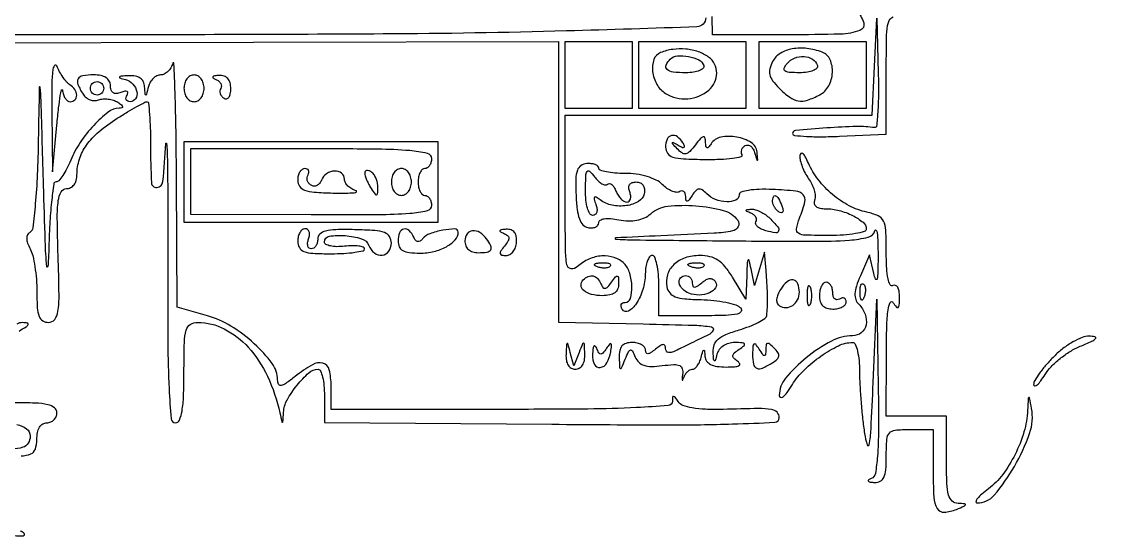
# Model space of a CAD drawing. Extents: x 23 to 255, y 40 to 184.
# Drawn here: x 138.64 to 152.29, y 159.3 to 165.81 of the extents above; entities that cross this region are included whole.
import ezdxf

# ---------------------------------------------------------------- set-up
doc = ezdxf.new("R2010")
doc.units = 0
doc.header["$MEASUREMENT"] = 0

msp = doc.modelspace()

# ---------------------------------------------------------------- linework, layer by layer
for points in [[(207.919475, 175.632891, 0.000007), (191.762556, 175.634099, 0.00002), (173.0434, 175.634494, 0.000013), (151.49745, 175.633531), (95.9364, 175.6296)], [(149.1921, 165.954986, -0.119664), (149.287055, 165.799133, -0.402448), (149.23929, 165.701803, -0.080865), (148.995507, 165.655433, -0.006647), (148.3461, 165.6468), (147.3732, 165.6468), (147.372045, 165.87945, 0.018665)], [(147.2886, 165.863535, -0.403525), (147.177458, 165.748245, -0.002285), (145.525887, 165.695274, -0.005514), (143.210049, 165.65714, -0.001359), (139.407288, 165.6468), (134.3448, 165.6468)], [(137.70765, 165.545184), (145.4274, 165.5622), (145.4274, 163.788128), (145.4274, 162.014055), (146.498233, 161.990378, -0.002022), (147.148679, 161.973364, -0.034289), (147.361929, 161.952237, -0.506326), (147.383419, 161.909521, -0.166546), (147.323083, 161.85108, 0.001669), (147.218058, 161.801286, 0.001358), (147.105868, 161.74726, 0.001371), (147.002793, 161.69693, 0.00358), (146.92905, 161.660013, -0.034054), (146.863633, 161.632106, -0.11828), (146.8182, 161.627563, -0.219321), (146.791467, 161.644608, -0.143826), (146.781, 161.680242, 0.116716), (146.772588, 161.715786, 0.304377), (146.750816, 161.72811, 0.130689), (146.71319, 161.71498, 0.024274), (146.6541, 161.6706, -0.024942), (146.595623, 161.626802, -0.128583), (146.557771, 161.613531, -0.300026), (146.535799, 161.625578, -0.122183), (146.5272, 161.660241, 0.173281), (146.514254, 161.696475, 0.093538), (146.477498, 161.727306, 0.073876), (146.422729, 161.748167, 0.054166), (146.358, 161.7552, 0.071541), (146.280646, 161.744075, 0.145055), (146.22947, 161.711, 0.131601), (146.201543, 161.652773, 0.05424), (146.194746, 161.56485, 0.003212), (146.199483, 161.439116, 0.324095), (146.209822, 161.42609, 0.376179), (146.223691, 161.43273, 0.003632), (146.270266, 161.5437, -0.011417), (146.313473, 161.642316, -0.238176), (146.338038, 161.661673, -0.338818), (146.361959, 161.650011, -0.018895), (146.398431, 161.569645, 0.103342), (146.442205, 161.504856, 0.116556), (146.506579, 161.466393, 0.080495), (146.600694, 161.452566, 0.028148), (146.737576, 161.462309, -0.018024), (146.885771, 161.475876, -0.115264), (146.95954, 161.462889, -0.235782), (146.992973, 161.42351, -0.097485), (146.996307, 161.351765, 0.008593), (146.989341, 161.298781, 0.114623), (146.991576, 161.279388, 0.67337), (146.998101, 161.27911, 0.024239), (147.010845, 161.31105, -0.056896), (147.030124, 161.35149, -0.060064), (147.057732, 161.385736, -0.067164), (147.089091, 161.408995, -0.126686), (147.1194, 161.4168, 0.169692), (147.149863, 161.427445, 0.063987), (147.181752, 161.46029, 0.05393), (147.210149, 161.508197, 0.042954), (147.230283, 161.56485, -0.004951), (147.252233, 161.645568, -0.258667), (147.263211, 161.656628, -0.467942), (147.272478, 161.65039, -0.007468), (147.278786, 161.57895, 0.137769), (147.29999, 161.520306, 0.121836), (147.349483, 161.477975, 0.082473), (147.430602, 161.452837, 0.033997), (147.545729, 161.445, 0.016435), (147.654217, 161.448567, 0.094955), (147.709478, 161.462977, 0.400701), (147.718331, 161.486204, 0.150866), (147.693779, 161.5155, -0.049668), (147.6441, 161.555105, -0.232525), (147.6322, 161.588577, -0.18845), (147.650689, 161.623417, -0.03238), (147.7116, 161.669305, 0.020782), (147.774848, 161.714693, 0.394112), (147.778314, 161.736741, 0.235003), (147.753154, 161.750956, 0.011401), (147.654353, 161.753905, 0.072066), (147.579434, 161.743588, 0.075556), (147.511836, 161.712458, 0.080833), (147.460216, 161.664974, 0.102905), (147.431517, 161.60715, -0.006828), (147.409553, 161.52756, -0.490899), (147.398524, 161.523216, -0.244903), (147.389287, 161.538183, -0.004301), (147.383014, 161.636059, -0.104745), (147.397054, 161.726913, -0.127161), (147.446624, 161.797083, -0.080372), (147.543981, 161.855761, -0.022733), (147.7116, 161.914405, 0.019764), (147.841992, 161.959158, 0.027984), (147.953701, 162.009863, 0.027188), (148.03743, 162.059645, 0.215894), (148.060575, 162.096996, 0.023796), (148.068986, 162.199445, 0.012297), (148.070238, 162.328004, 0.010387), (148.06474, 162.482258, 0.00628), (148.052142, 162.66465), (148.033134, 162.8973), (147.969882, 162.6858), (147.90663, 162.4743), (147.862936, 162.6858, 0.007546), (147.838064, 162.797646, 0.65761), (147.825357, 162.799873, 0.133232), (147.81501, 162.768223, 0.002774), (147.807405, 162.6012), (147.795568, 162.3051), (147.627927, 162.58005, 0.033234), (147.534191, 162.713038, 0.075711), (147.443641, 162.795593, 0.088275), (147.341981, 162.840022, 0.05905), (147.215602, 162.855, 0.078654), (147.029004, 162.825464, 0.111845), (146.885219, 162.739912, 0.128311), (146.804998, 162.610832, 0.123935), (146.796659, 162.457214, 0.132553), (146.833205, 162.382693, 0.125167), (146.903001, 162.334714, 0.067644), (147.023673, 162.307969, 0.016011), (147.230084, 162.29743, -0.021809), (147.391863, 162.287289, -0.02537), (147.544076, 162.263202, -0.025598), (147.668888, 162.230152, -0.119401), (147.73196, 162.19168, -0.363093), (147.735908, 162.147343, -0.191481), (147.686661, 162.11475, -0.044253), (147.542648, 162.097704, -0.007343), (147.26322, 162.0936), (146.6964, 162.0936), (146.6964, 162.4743, 0.020945), (146.690285, 162.620214, 0.033738), (146.671549, 162.743169, 0.036969), (146.644668, 162.832409, 0.31052), (146.6118, 162.855, 0.239666), (146.579151, 162.838397, 0.067837), (146.551261, 162.786659, 0.052353), (146.531711, 162.711458, 0.034554), (146.524509, 162.62235, -0.071339), (146.494095, 162.426419, -0.069427), (146.409754, 162.244949, -0.121907), (146.311998, 162.153058, -0.402049), (146.234229, 162.173137, -0.076689), (146.219713, 162.207423, -0.154104), (146.22141, 162.236462, -0.186324), (146.238712, 162.255694, -0.117984), (146.268407, 162.2628, 0.332095), (146.335712, 162.313044, 0.078299), (146.355367, 162.461107, 0.06639), (146.328137, 162.63324, 0.12462), (146.25648, 162.75348, 0.117853), (146.131938, 162.82997, 0.095621), (145.976026, 162.849638, 0.087815), (145.812451, 162.809548, 0.080179), (145.666711, 162.714988, -0.214532), (145.585009, 162.688554, -0.333779), (145.533452, 162.736976, -0.040987), (145.514836, 162.942105, -0.002145), (145.512, 163.603288), (145.512, 164.6316), (147.454094, 164.6316), (149.396187, 164.6316), (149.425384, 165.24495), (149.45458, 165.8583), (149.47139, 165.16035, -0.008496), (149.473282, 164.893417, -0.014448), (149.464624, 164.670366, -0.008281), (149.449518, 164.49151, -0.430649), (149.42475, 164.472418, 0.04594), (149.198582, 164.487092, 0.010933), (148.82134, 164.468632, 0.003953), (148.423451, 164.437267, 0.388215), (148.388209, 164.39895, 0.38533), (148.409972, 164.374758, 0.010745), (148.56209, 164.362391, 0.016728), (148.753283, 164.357384, 0.010029), (148.980409, 164.363592), (149.5728, 164.391684), (149.5728, 165.146142, -0.003761), (149.576539, 165.643247, -0.064659), (149.599879, 165.804004, -0.224966), (149.661572, 165.874932, -0.103454)], [(138.603056, 161.900252, 0.010846), (138.693708, 161.953701, 0.156871), (138.717582, 161.981751, 0.477889), (138.70777, 161.999812, 0.040025), (138.647014, 162.006002, 0.132602), (138.57693, 161.988692, 0.030945)], [(138.628767, 160.321465, 0.086224), (138.7529, 160.34635, 0.226769), (138.809626, 160.406643, 0.077387), (138.8286, 160.5285, -0.04716), (138.836944, 160.61677, -0.088208), (138.86244, 160.6836, -0.118484), (138.90305, 160.724956, -0.140575), (138.9555, 160.74, 0.099038), (139.00393, 160.749688, 0.097945), (139.045123, 160.777277, 0.097945), (139.072712, 160.81847, 0.099038), (139.0824, 160.8669, 0.233332), (139.051895, 160.928709, 0.107745), (138.96865, 160.967819, 0.046894), (138.811333, 160.988519, 0.009278), (138.526799, 160.9938, -0.005109)], [(138.5748, 160.715829, -0.126958), (138.697161, 160.664892, -0.235138), (138.744, 160.5708, -0.136207), (138.718943, 160.480524, -0.185955), (138.652966, 160.429151, -0.06635), (138.512802, 160.406333, -0.007218)], [(138.363284, 159.367791, 0.12862), (138.642231, 159.308479, 0.17739), (138.669744, 159.320029, 0.445831), (138.669426, 159.339248, 0.077611), (138.621922, 159.369069, 0.017372)]]:
    msp.add_lwpolyline(points, format="xyb")
for points in [[(146.358, 165.1392), (146.358, 164.7162), (145.935, 164.7162), (145.512, 164.7162), (145.512, 165.1392), (145.512, 165.5622), (145.935, 165.5622), (146.358, 165.5622)], [(147.7962, 165.1392), (147.7962, 164.7162), (147.1194, 164.7162), (146.4426, 164.7162), (146.4426, 165.1392), (146.4426, 165.5622), (147.1194, 165.5622), (147.7962, 165.5622)], [(149.319, 165.1392), (149.319, 164.7162), (148.6422, 164.7162), (147.9654, 164.7162), (147.9654, 165.1392), (147.9654, 165.5622), (148.6422, 165.5622), (149.319, 165.5622)], [(140.6898, 163.7856), (140.6898, 163.278), (142.2972, 163.278), (143.9046, 163.278), (143.9046, 163.7856), (143.9046, 164.2932), (142.2972, 164.2932), (140.6898, 164.2932)]]:
    msp.add_lwpolyline(points, close=True)
for points in [[(146.71755, 165.421571, 0.215132), (146.633486, 165.333736, 0.116443), (146.617071, 165.18208, 0.099511), (146.6715, 165.01914, 0.123571), (146.782022, 164.904395, 0.16208), (147.060658, 164.837128, 0.15609), (147.328965, 164.948726, 0.219929), (147.428003, 165.162421, 0.239541), (147.325098, 165.365404, 0.077227), (147.195483, 165.432426, 0.057786), (147.037928, 165.465618, 0.05615), (146.871987, 165.4623, 0.062921)], [(148.135638, 165.310339, 0.058796), (148.099568, 165.218419, 0.123921), (148.098814, 165.142294, 0.103766), (148.134977, 165.066168, 0.033796), (148.217261, 164.971939, 0.037557), (148.35164, 164.856362, 0.119163), (148.46018, 164.810724, 0.122707), (148.575681, 164.820375, 0.040982), (148.732362, 164.888377, 0.148387), (148.844069, 165.000223, 0.109122), (148.891544, 165.169933, 0.119547), (148.861608, 165.332064, 0.198508), (148.762181, 165.426249, 0.061674), (148.569035, 165.474174, 0.075884), (148.383638, 165.46834, 0.088855), (148.231988, 165.411229, 0.136331)], [(138.84704, 164.319343, -0.006677), (138.833858, 163.878256, -0.011232), (138.809544, 163.508664, -0.00602), (138.779205, 163.206887, -0.230187), (138.743771, 163.150959, 0.133099), (138.712587, 163.117657, 0.122593), (138.701242, 163.072084, 0.085757), (138.711443, 163.013047, 0.037319), (138.743771, 162.940027, -0.064951), (138.776511, 162.853487, -0.019373), (138.803682, 162.71462, -0.019075), (138.822361, 162.554768, -0.019549), (138.8286, 162.395262, 0.014701), (138.834532, 162.193564, 0.076916), (138.857867, 162.08532, 0.163093), (138.903617, 162.029797, 0.140161), (138.97665, 162.008816, 0.233744), (139.05419, 162.04704, 0.128492), (139.096151, 162.14685, 0.039426), (139.109579, 162.357779, 0.004097), (139.097931, 162.854816, -0.004596), (139.08736, 163.326017, -0.034405), (139.099762, 163.549071, -0.094978), (139.136091, 163.661047, -0.273448), (139.203681, 163.701, 0.121036), (139.256301, 163.713927, 0.1105), (139.299012, 163.750042, 0.095013), (139.326744, 163.806111, 0.067569), (139.3362, 163.875762, -0.077418), (139.366986, 164.073398, -0.077723), (139.456415, 164.252013, -0.064001), (139.6129, 164.42095, -0.033192), (139.845756, 164.590535, -0.005548), (139.976569, 164.671098, -0.008054), (140.093914, 164.739035, -0.004569), (140.19378, 164.793533, -0.123222), (140.222819, 164.8008, -0.384035), (140.240448, 164.784918, -0.006079), (140.253881, 164.639267, -0.012453), (140.263637, 164.461747, -0.0075), (140.2668, 164.2509, 0.010827), (140.277079, 163.776267, 0.433703), (140.348167, 163.715282, 0.355234), (140.423126, 163.791245, 0.010417), (140.459377, 164.27205, -0.936817), (140.470283, 164.272168, -0.014783), (140.479557, 164.072692, -0.003646), (140.48464, 163.543291, -0.00132), (140.484392, 162.791483, 0.002187), (140.485846, 161.755756, 0.010691), (140.501754, 161.170122, 0.009731), (140.527528, 160.791683, 0.389005), (140.58405, 160.739933, 0.307519), (140.633279, 160.773419, 0.052967), (140.665123, 160.888048, 0.032123), (140.684362, 161.078061, 0.009171), (140.6898, 161.3745, -0.005753), (140.694207, 161.757466, -0.061516), (140.716775, 161.911062, -0.188614), (140.769704, 161.981912, -0.139987), (140.864562, 162.009, -0.119995), (141.19991, 161.927344, -0.089164), (141.503194, 161.694118, -0.075586), (141.745516, 161.329451, -0.054811), (141.901941, 160.8669, 0.001275), (141.928083, 160.749522, 0.381876), (141.935457, 160.744263, 0.364908), (141.94187, 160.750997, 0.001243), (141.948986, 160.872098, -0.1131), (141.993425, 161.025795, -0.042133), (142.119439, 161.213629, -0.040547), (142.269006, 161.372202, -0.185476), (142.385096, 161.4168, -0.300146), (142.416602, 161.396015, -0.041817), (142.442517, 161.318035, -0.03652), (142.460517, 161.209435, -0.022816), (142.4664, 161.080578), (142.4664, 160.744356), (145.342839, 160.721028, 0.001489), (146.813989, 160.713478, 0.0077), (147.627503, 160.724255, 0.005401), (148.164087, 160.745433, 0.399677), (148.219239, 160.80345, 0.196593), (148.191045, 160.872313, 0.162794), (148.119909, 160.908555, 0.041003), (147.960031, 160.919201, 0.002853), (147.509098, 160.909649, -0.014879), (147.284067, 160.910294, -0.034792), (147.116699, 160.927456, -0.047323), (146.999619, 160.959394, -0.16263), (146.939343, 161.00847, 0.015236), (146.902999, 161.06211, 0.217227), (146.883395, 161.073256, 0.400156), (146.870498, 161.062995, 0.031308), (146.866895, 161.01495, -0.386272), (146.814, 160.958112, -0.008783), (146.413003, 160.931399, -0.010153), (145.796634, 160.913738, -0.002085), (144.7083, 160.9092), (142.551, 160.9092), (142.551, 161.2053, 0.058421), (142.526886, 161.410975, 0.276044), (142.447421, 161.492583, 0.200597), (142.314284, 161.474376, 0.03368), (142.097109, 161.32606, -0.011675), (141.97747, 161.236393, -0.105278), (141.917794, 161.210453, -0.345769), (141.886391, 161.22623, -0.110305), (141.8742, 161.280816, 0.161249), (141.805612, 161.487964, 0.047489), (141.578396, 161.739625, 0.046799), (141.282665, 161.963492, 0.070477), (140.98708, 162.09327), (140.6052, 162.200189), (140.595386, 163.817745, 0.002298), (140.588878, 164.428162, 0.004434), (140.57709, 164.916653, 0.003097), (140.562625, 165.285589, 0.859789), (140.546883, 165.28725, -0.068007), (140.523527, 165.230658, -0.068913), (140.485926, 165.18269, -0.075394), (140.440359, 165.150306, -0.117373), (140.3937, 165.1392, 0.117373), (140.347041, 165.128094, 0.075394), (140.301474, 165.09571, 0.068913), (140.263873, 165.047742, 0.068007), (140.240517, 164.99115, -0.001923), (140.214104, 164.891645, -0.339035), (140.205953, 164.8854, -0.392517), (140.199019, 164.891835, -0.002113), (140.192014, 164.99115, 0.097429), (140.175188, 165.054289, 0.128631), (140.136506, 165.099244, 0.108491), (140.075104, 165.124359, 0.055968), (139.99185, 165.129386, 0.005718), (139.895212, 165.123295, 0.197309), (139.875205, 165.113283, 0.541772), (139.87863, 165.101184, 0.01159), (139.94955, 165.080883, -0.143638), (140.043277, 165.024581, -0.135514), (140.094344, 164.925318, -0.198204), (140.078104, 164.838816, -0.253714), (140.008007, 164.8008, -0.107279), (139.977916, 164.807332, -0.18139), (139.959915, 164.825367, -0.162559), (139.957105, 164.852481, -0.083829), (139.970101, 164.884431, 0.1144), (139.979743, 164.912974, 0.32948), (139.969645, 164.929873, 0.155351), (139.939543, 164.93251, 0.036408), (139.890494, 164.91768, -0.070766), (139.834179, 164.904784, -0.166877), (139.792937, 164.915178, -0.173032), (139.767725, 164.948308, -0.077117), (139.7592, 165.003249, 0.122163), (139.74481, 165.061266, 0.129023), (139.705147, 165.104455, 0.096836), (139.63905, 165.130719, 0.046322), (139.5477, 165.1392, 0.03856), (139.408671, 165.128462, 0.232998), (139.351151, 165.088089, 0.232123), (139.347997, 165.017754, 0.038296), (139.413557, 164.894222, 0.086621), (139.451316, 164.852644, 0.078435), (139.502187, 164.824578, 0.080345), (139.558051, 164.813993, 0.098648), (139.610284, 164.822945, -0.07352), (139.665725, 164.835321, -0.047836), (139.731441, 164.833826, -0.047223), (139.796849, 164.819699, -0.064407), (139.851472, 164.794268, -0.023021), (139.899417, 164.76073, -0.173222), (139.914155, 164.737804, -0.398764), (139.905374, 164.722837, -0.067236), (139.869309, 164.717495, 0.164642), (139.731196, 164.668775, 0.038858), (139.548537, 164.500928, 0.039293), (139.375633, 164.283315, 0.052431), (139.257355, 164.06055, -0.021738), (139.209464, 163.955238, -0.030647), (139.157208, 163.866367, -0.031106), (139.107532, 163.801696, -0.216698), (139.072136, 163.7856, 0.37544), (139.041827, 163.759107, 0.006897), (139.014219, 163.530875, 0.013296), (138.991778, 163.250931, 0.008035), (138.97936, 162.91845, -0.018149), (138.967675, 162.715657, -0.916629), (138.953318, 162.715756, -0.01158), (138.935127, 163.035224, -0.001381), (138.9132, 163.7433, 0.000275), (138.882424, 164.813651, 0.021267), (138.870189, 164.9837, 0.93473), (138.859344, 164.983191, 0.001005)], [(139.018102, 164.6739), (139.027678, 163.9125), (139.0824, 164.5047, -0.004443), (139.104482, 164.722533, -0.011415), (139.125435, 164.879452, -0.033802), (139.141415, 164.949865, -0.821265), (139.152061, 164.94885, 0.054105), (139.164052, 164.89222, 0.068894), (139.187463, 164.84429, 0.083921), (139.218154, 164.811958, 0.1624), (139.2516, 164.8008, 0.195512), (139.31035, 164.824686, 0.209496), (139.33357, 164.88191, 0.145946), (139.309363, 164.955602, 0.102856), (139.245671, 165.015964, -0.076053), (139.205824, 165.049896, -0.027507), (139.160201, 165.108851, -0.026526), (139.116557, 165.179947, -0.028512), (139.081834, 165.253607, 0.584066), (139.052882, 165.257394, 0.134327), (139.029383, 165.197968, 0.024823), (139.017714, 165.003272, 0.005701)], [(147.263173, 165.25905, -0.276669), (147.255108, 165.22336, -0.106269), (147.211369, 165.19363, -0.064178), (147.135799, 165.173765, -0.032229), (147.03715, 165.1674, -0.026545), (146.876667, 165.175926, -0.155195), (146.800247, 165.209513, -0.328505), (146.788431, 165.263885, -0.091397), (146.840969, 165.340169, -0.1803), (146.929977, 165.380843, -0.065514), (147.070738, 165.372531, -0.066138), (147.202539, 165.328575, -0.202508)], [(148.70099, 165.25905, -0.275676), (148.693135, 165.223362, -0.107479), (148.649859, 165.193625, -0.064687), (148.574808, 165.173763, -0.032392), (148.476693, 165.1674, -0.014637), (148.342968, 165.171315, -0.144996), (148.290688, 165.190194, -0.35353), (148.281628, 165.224714, -0.067538), (148.318513, 165.283828, -0.123033), (148.4134, 165.353483, -0.113761), (148.532797, 165.372979, -0.126399), (148.639328, 165.338129, -0.172123)], [(140.6898, 164.97, 0.072314), (140.699264, 164.904908, 0.08892), (140.726813, 164.85015, 0.10214), (140.767991, 164.813761, 0.130775), (140.8167, 164.8008, 0.130775), (140.865409, 164.813761, 0.10214), (140.906588, 164.85015, 0.08892), (140.934136, 164.904908, 0.072314), (140.9436, 164.97, 0.072314), (140.934136, 165.035092, 0.08892), (140.906588, 165.08985, 0.10214), (140.865409, 165.126239, 0.130775), (140.8167, 165.1392, 0.130775), (140.767991, 165.126239, 0.10214), (140.726813, 165.08985, 0.08892), (140.699264, 165.035092, 0.072314)], [(141.092177, 165.082995, -0.072353), (141.129479, 165.061256, -0.1007), (141.154249, 165.031723, -0.12165), (141.162726, 164.99922, -0.142596), (141.154247, 164.96862, 0.119451), (141.143998, 164.937252, 0.100674), (141.148282, 164.902494, 0.092127), (141.166523, 164.869656, 0.08179), (141.19602, 164.843953, 0.196428), (141.228671, 164.838494, 0.184801), (141.256862, 164.857278, 0.106696), (141.275887, 164.901655, 0.048138), (141.282, 164.965007, 0.064947), (141.272372, 165.038817, 0.116617), (141.243685, 165.092391, 0.130755), (141.196748, 165.123612, 0.093272), (141.13395, 165.132521, 0.020483), (141.076951, 165.127605, 0.187944), (141.055527, 165.115941, 0.449603), (141.057691, 165.10105, 0.04958)], [(139.6746, 164.97, -0.099038), (139.668141, 164.937713, -0.097945), (139.649749, 164.910251, -0.097945), (139.622287, 164.891859, -0.099038), (139.59, 164.8854, -0.099038), (139.557713, 164.891859, -0.097945), (139.530251, 164.910251, -0.097945), (139.511859, 164.937713, -0.099038), (139.5054, 164.97, -0.099038), (139.511859, 165.002287, -0.097945), (139.530251, 165.029749, -0.097945), (139.557713, 165.048141, -0.099038), (139.59, 165.0546, -0.099038), (139.622287, 165.048141, -0.097945), (139.649749, 165.029749, -0.097945), (139.668141, 165.002287, -0.099038)], [(146.781, 164.226074, 0.160141), (146.806487, 164.148538, 0.160393), (146.872992, 164.101305, 0.06358), (147.008016, 164.077782, 0.009409), (147.285243, 164.070385, 0.012121), (147.475864, 164.073508, 0.022681), (147.629519, 164.086751, 0.023213), (147.738559, 164.10634, 0.514336), (147.749163, 164.131665, -0.121207), (147.739906, 164.160333, -0.100734), (147.744061, 164.19219, -0.091563), (147.761068, 164.222376, -0.080551), (147.788417, 164.24609, -0.180366), (147.82218, 164.252817, -0.130803), (147.857498, 164.237031, -0.09396), (147.889197, 164.199621, -0.05745), (147.91184, 164.146186, 0.002256), (147.93687, 164.062473, 0.507353), (147.943545, 164.060136, 0.27227), (147.947942, 164.069552, 0.001759), (147.938568, 164.164563, 0.233327), (147.864119, 164.283231, 0.094185), (147.680616, 164.353187, 0.091228), (147.479426, 164.352072, 0.207173), (147.35608, 164.268397, -0.027544), (147.324477, 164.224244, -0.320366), (147.305155, 164.218804, -0.28193), (147.291751, 164.235531, -0.023642), (147.287205, 164.2932, 0.063322), (147.278774, 164.346156, 0.414618), (147.257465, 164.357808, 0.146293), (147.22258, 164.335138, 0.014125), (147.158692, 164.255447, -0.026951), (147.088134, 164.171916, -0.150392), (147.037768, 164.143282, -0.206374), (146.98915, 164.152562, -0.056829), (146.928733, 164.204408, -0.004169), (146.870771, 164.267922, -0.259501), (146.86751, 164.282261, -0.476997), (146.8771, 164.286275, -0.006173), (146.942121, 164.25024, 0.019824), (146.994159, 164.223229, 0.231975), (147.016383, 164.223602, 0.396831), (147.021991, 164.239324, 0.035175), (147.000579, 164.280129, 0.092608), (146.930111, 164.357573, 0.226041), (146.856427, 164.372758, 0.237565), (146.800922, 164.325255, 0.099439)], [(143.82, 164.0817, -0.064853), (143.813681, 164.033186, -0.082425), (143.795149, 163.992077, -0.098894), (143.767663, 163.964577, -0.148195), (143.7354, 163.9548, 0.191087), (143.703093, 163.941985, 0.088204), (143.675651, 163.905097, 0.068025), (143.657034, 163.850354, 0.048028), (143.6508, 163.7856, 0.048028), (143.657034, 163.720846, 0.068025), (143.675651, 163.666102, 0.088204), (143.703093, 163.629215, 0.191087), (143.7354, 163.6164, -0.148564), (143.767663, 163.606598, -0.098838), (143.795149, 163.579025, -0.082298), (143.813682, 163.537808, -0.064673), (143.82, 163.489164, -0.348905), (143.764809, 163.419701, -0.037326), (143.54689, 163.38601, -0.01841), (143.146086, 163.369186, -0.00244), (142.2972, 163.368967), (140.7744, 163.376006), (140.7744, 163.792303), (140.7744, 164.2086), (142.2972, 164.2086, -0.002473), (143.142695, 164.204418, -0.018314), (143.54505, 164.185687, -0.036432), (143.764891, 164.151117, -0.348679)], [(148.479871, 164.11902, 0.071484), (148.485505, 164.05706, 0.032035), (148.509531, 163.978681, 0.030893), (148.546026, 163.897668, 0.036603), (148.590489, 163.826464, -0.044944), (148.632332, 163.756902, -0.044744), (148.661145, 163.680881, -0.048531), (148.673765, 163.609873, -0.111787), (148.666038, 163.556494, 0.14059), (148.662088, 163.511237, 0.182511), (148.683792, 163.4761, 0.118691), (148.733032, 163.454103, 0.045997), (148.80791, 163.4472, -0.064458), (148.976352, 163.425395, -0.052072), (149.147091, 163.360831, -0.055634), (149.279031, 163.275004, -0.224384), (149.319, 163.190423, -0.33525), (149.294865, 163.158473, -0.025624), (149.182933, 163.132777, -0.02704), (149.03336, 163.114687, -0.016574), (148.855794, 163.1088, -0.005632), (148.547163, 163.112277, -0.124527), (148.461218, 163.136091, -0.324224), (148.436117, 163.191457, -0.0405), (148.475094, 163.325807, 0.025267), (148.543655, 163.5378, 0.259065), (148.522115, 163.624059, 0.182985), (148.430313, 163.669215, 0.012394), (148.1346, 163.690063, 0.017293), (147.963342, 163.69195, 0.034823), (147.828921, 163.679387, 0.043645), (147.736573, 163.655803, 0.318543), (147.7116, 163.620582, -0.301057), (147.668508, 163.555501, -0.11064), (147.554748, 163.534717, -0.082843), (147.413609, 163.564061, -0.10415), (147.301997, 163.636843, 0.044506), (147.245, 163.684505, 0.182338), (147.202041, 163.695327, 0.181316), (147.162483, 163.6751, 0.043931), (147.117173, 163.615693, -0.016087), (147.077752, 163.557568, -0.190863), (147.055197, 163.543254, -0.417296), (147.040554, 163.553322, -0.041547), (147.036095, 163.600243, 0.074452), (147.029823, 163.639029, 0.149), (147.012333, 163.664334, 0.185359), (146.986701, 163.672365, 0.123282), (146.95702, 163.662915, -0.174544), (146.917178, 163.654508, -0.065095), (146.861195, 163.66986, -0.054407), (146.799039, 163.70433, -0.042609), (146.740027, 163.754059, 0.083516), (146.661377, 163.81006, 0.041364), (146.546775, 163.854434, 0.037728), (146.411184, 163.883522, 0.033989), (146.267906, 163.893273, -0.01918), (146.140301, 163.898169, -0.031065), (146.032791, 163.913191, -0.03236), (145.953868, 163.934662, -0.320457), (145.935, 163.961079, 0.217577), (145.923567, 163.986109, 0.089149), (145.890705, 164.00563, 0.065514), (145.841946, 164.01691, 0.04295), (145.784208, 164.017526, 0.130239), (145.709685, 163.991649, 0.163407), (145.665471, 163.933923, 0.078021), (145.646372, 163.825232, 0.014346), (145.648513, 163.620933, 0.019188), (145.662689, 163.438482, 0.058689), (145.691318, 163.317925, 0.097746), (145.736103, 163.244097, 0.159261), (145.799305, 163.208347, 0.062219), (145.851208, 163.204466, 0.093995), (145.89514, 163.215081, 0.123024), (145.924244, 163.238108, 0.165651), (145.935, 163.269682, -0.265754), (145.95347, 163.301978, -0.096931), (146.005008, 163.320124, -0.058921), (146.086043, 163.322359, -0.026821), (146.191096, 163.307151, 0.039924), (146.311523, 163.292924, 0.05613), (146.419323, 163.300955, 0.062519), (146.513353, 163.331218, 0.070284), (146.592946, 163.382977, -0.151554), (146.807594, 163.477832, -0.047287), (147.163706, 163.485234, -0.047032), (147.51139, 163.426368, -0.17074), (147.693671, 163.301681, -0.284448), (147.700052, 163.220445, -0.227623), (147.628632, 163.166454, -0.036847), (147.396094, 163.13699, -0.002436), (146.721487, 163.104922, 0.002354), (146.148226, 163.077765, 0.936165), (146.148031, 163.063718, 0.017235), (146.389646, 163.052761, 0.000412), (147.515047, 163.041472, 0.001658), (148.64621, 163.034809, 0.017693), (149.105676, 163.049889, 0.044678), (149.344737, 163.087853, 0.273639), (149.429883, 163.17225, -0.642455), (149.444076, 163.174731, -0.120839), (149.45715, 163.140128, -0.022707), (149.465875, 163.024542, -0.007589), (149.468377, 162.855, -0.004999), (149.466177, 162.643847, -0.052407), (149.455395, 162.558132, -0.716168), (149.438044, 162.556427, -0.050829), (149.414741, 162.625774), (149.3613, 162.861848), (149.245443, 162.597811, 0.02284), (149.194986, 162.466876, 0.06591), (149.17661, 162.371589, 0.099267), (149.186805, 162.298709, 0.112601), (149.224293, 162.239067, -0.106123), (149.30498, 162.114271, -0.139428), (149.316498, 161.979753, -0.174075), (149.256782, 161.879301, -0.174169), (149.146823, 161.8398, 0.122458), (148.87874, 161.773142, 0.048726), (148.560502, 161.56246, 0.048279), (148.297788, 161.303273, 0.176296), (148.219516, 161.086605, 0.306029), (148.236062, 161.062227, 0.273418), (148.266713, 161.066961, 0.065493), (148.319121, 161.122885, 0.018655), (148.384975, 161.222343, -0.063357), (148.532445, 161.406926, -0.039787), (148.745663, 161.583128, -0.03997), (148.969881, 161.714862, -0.113306), (149.145599, 161.7552, -0.300721), (149.180015, 161.732443, -0.041548), (149.208315, 161.646838, -0.036366), (149.227975, 161.527686, -0.022711), (149.2344, 161.386308, 0.013191), (149.238911, 161.215331, 0.007036), (149.253038, 161.004266, 0.006999), (149.273532, 160.788974, 0.010826), (149.29785, 160.603758, 0.039835), (149.33177, 160.460074, 0.784671), (149.358131, 160.461957, 0.029509), (149.379651, 160.657088, 0.001771), (149.407602, 161.2476), (149.453903, 162.3051), (149.471052, 161.1912, -0.00471), (149.474283, 160.650297, -0.018255), (149.460893, 160.315316, -0.022824), (149.434369, 160.099162, -0.260549), (149.38245, 160.034629, 0.051902), (149.348776, 160.016787, 0.449116), (149.346743, 160.001891, 0.185333), (149.368358, 159.990204, 0.021021), (149.42475, 159.985279, 0.127963), (149.497039, 160.000646, 0.173462), (149.542814, 160.048491, 0.087323), (149.566602, 160.143402, 0.017845), (149.5728, 160.317, -0.01583), (149.579554, 160.530279, -0.165362), (149.612456, 160.610079, -0.192545), (149.684892, 160.647013, -0.022778), (149.8689, 160.6554), (150.165, 160.6554), (150.165, 160.152793, 0.012521), (150.17386, 159.799036, 0.119994), (150.216514, 159.655539, 0.284168), (150.303761, 159.609083, 0.079674), (150.4611, 159.64484, 0.005424), (150.55812, 159.685098, 0.225794), (150.572689, 159.701627, 0.473075), (150.564224, 159.713857, 0.010373), (150.48225, 159.718854, -0.175535), (150.406806, 159.74966, -0.144822), (150.361273, 159.824269, -0.056685), (150.339309, 159.972548, -0.008453), (150.3342, 160.2747), (150.3342, 160.8246), (149.9535, 160.8246), (149.5728, 160.8246), (149.574095, 161.60715, -0.006044), (149.578917, 161.957906, -0.025142), (149.594997, 162.168787, -0.079349), (149.621834, 162.260474, -0.587512), (149.6574, 162.2628, 0.025105), (149.701064, 162.202145, 0.418214), (149.723403, 162.199803, 0.210879), (149.737697, 162.228128, 0.011265), (149.740705, 162.331243, 0.040942), (149.735277, 162.403281, 0.092833), (149.717014, 162.454553, 0.175006), (149.689516, 162.477573, 0.229941), (149.6574, 162.4743, -0.436797), (149.622288, 162.48402, -0.068663), (149.595424, 162.559968, -0.037075), (149.578025, 162.694356, -0.01366), (149.5728, 162.885585, 0.010211), (149.566904, 163.174289, 0.101349), (149.537914, 163.291304, 0.180813), (149.470333, 163.356597, 0.048592), (149.325956, 163.403372, -0.066621), (149.103636, 163.484336, -0.054156), (148.892847, 163.625624, -0.053392), (148.714415, 163.811335, -0.060286), (148.587677, 164.023584, 0.020349), (148.547526, 164.104915, 0.08695), (148.513928, 164.147087, 0.393194), (148.492316, 164.146555, 0.188396)], [(142.128, 163.805468, 0.153043), (142.151515, 163.730442, 0.155867), (142.213501, 163.682919, 0.068542), (142.336127, 163.657041, 0.012034), (142.57215, 163.645929, 0.007253), (142.733695, 163.644561, 0.022597), (142.842341, 163.65013, 0.142642), (142.870934, 163.661543, 0.620651), (142.86825, 163.674564, -0.063338), (142.811649, 163.697374, -0.066827), (142.76369, 163.733309, -0.074514), (142.731272, 163.77635, -0.12484), (142.7202, 163.820003, 0.230512), (142.683535, 163.895307, 0.177888), (142.595448, 163.923765, 0.139982), (142.493131, 163.890112, 0.153302), (142.428338, 163.808438, -0.079979), (142.40448, 163.767345, -0.107779), (142.370882, 163.740704, -0.124001), (142.332941, 163.732658, -0.129666), (142.296418, 163.743784, -0.089778), (142.267061, 163.770195, -0.095278), (142.24957, 163.804708, -0.099789), (142.246581, 163.841898, -0.109141), (142.258513, 163.876046, 0.090666), (142.270267, 163.906107, 0.169366), (142.26657, 163.931666, 0.176081), (142.248001, 163.948724, 0.098926), (142.217593, 163.9548, 0.163316), (142.183417, 163.943331, 0.096009), (142.154318, 163.910934, 0.077239), (142.134656, 163.862582, 0.058076)], [(142.975295, 163.896343, 0.074451), (142.981171, 163.861606, 0.021733), (143.000301, 163.810728, 0.021318), (143.027115, 163.754607, 0.021347), (143.0586, 163.701, 0.010223), (143.10677, 163.629703, 0.295079), (143.126337, 163.621836, 0.343021), (143.139224, 163.63658, 0.012098), (143.141905, 163.717157, 0.053738), (143.136125, 163.775757, 0.049393), (143.117968, 163.83355, 0.052761), (143.090919, 163.882076, 0.101161), (143.0586, 163.9125, 0.058538), (143.02627, 163.927587, 0.128516), (142.999232, 163.929322, 0.195945), (142.981817, 163.917948, 0.157323)], [(143.3124, 163.7856, 0.072314), (143.321864, 163.720508, 0.08892), (143.349413, 163.66575, 0.10214), (143.390591, 163.629361, 0.130775), (143.4393, 163.6164, 0.130775), (143.488009, 163.629361, 0.10214), (143.529188, 163.66575, 0.08892), (143.556736, 163.720508, 0.072314), (143.5662, 163.7856, 0.072314), (143.556736, 163.850692, 0.08892), (143.529188, 163.90545, 0.10214), (143.488009, 163.941839, 0.130775), (143.4393, 163.9548, 0.130775), (143.390591, 163.941839, 0.10214), (143.349413, 163.90545, 0.08892), (143.321864, 163.850692, 0.072314)], [(146.047124, 163.756724, -0.227975), (146.071667, 163.765326, -0.142946), (146.10029, 163.753387, -0.086564), (146.129281, 163.720265, -0.045), (146.15356, 163.670809, 0.049359), (146.180239, 163.617636, 0.05452), (146.216084, 163.572634, 0.061753), (146.255215, 163.541893, 0.136475), (146.291503, 163.5318, 0.177953), (146.319643, 163.542143, 0.148741), (146.336947, 163.569077, 0.102995), (146.339843, 163.610117, 0.057964), (146.327406, 163.6587, -0.07649), (146.315945, 163.711508, -0.159674), (146.326467, 163.751771, -0.166538), (146.358303, 163.776912, -0.084802), (146.409158, 163.7856, -0.103656), (146.460025, 163.77494, -0.139975), (146.496053, 163.745126, -0.125121), (146.51343, 163.697878, -0.074141), (146.510741, 163.63755, -0.216775), (146.440715, 163.539359, -0.096204), (146.286961, 163.486259, -0.084275), (146.104416, 163.491269, -0.113721), (145.954213, 163.558718, 0.024379), (145.90276, 163.593902, 0.354293), (145.882371, 163.591238, 0.269867), (145.876916, 163.568219, 0.017979), (145.899815, 163.501466, -0.057622), (145.913566, 163.447899, -0.105146), (145.910273, 163.403077, -0.151815), (145.890935, 163.373831, -0.173013), (145.859451, 163.3626, -0.272344), (145.823188, 163.383935, -0.057059), (145.793796, 163.454789, -0.044696), (145.774151, 163.556997, -0.027267), (145.768491, 163.67985, -0.006639), (145.772553, 163.866505, -0.139582), (145.789494, 163.918957, -0.471522), (145.819852, 163.921997, -0.034995), (145.882606, 163.850365, 0.038725), (145.929154, 163.798022, 0.062345), (145.976895, 163.76233, 0.087938), (146.018417, 163.747547, 0.242599)], [(148.25148, 163.485106, -0.036408), (148.26631, 163.436057, -0.155351), (148.263673, 163.405955, -0.32948), (148.246774, 163.395857, -0.1144), (148.218231, 163.405499, -0.061454), (148.186241, 163.431174, -0.051183), (148.159167, 163.465387, -0.053277), (148.140734, 163.502524, -0.088797), (148.1346, 163.536793, -0.079093), (148.144555, 163.599332, -0.444011), (148.171949, 163.611545, -0.168622), (148.210294, 163.575789, -0.029964)], [(148.098343, 163.326343, -0.018066), (148.200419, 163.216612, -0.256691), (148.211229, 163.166046, -0.372507), (148.175286, 163.143225, -0.027086), (148.050952, 163.168638, -0.042433), (147.989517, 163.190411, -0.074808), (147.944427, 163.219615, -0.11574), (147.922117, 163.251115, -0.239259), (147.924579, 163.280392, 0.150962), (147.932148, 163.309559, 0.12097), (147.922934, 163.340831, 0.097294), (147.897679, 163.369554, 0.068187), (147.860177, 163.390995, -0.011474), (147.807049, 163.413845, -0.323801), (147.800058, 163.426187, -0.351165), (147.809674, 163.435784, -0.012341), (147.865693, 163.440521, -0.088377), (147.917189, 163.434488, -0.040853), (147.980148, 163.409736, -0.038782), (148.043841, 163.372095, -0.043555)], [(142.128, 163.03548, 0.129385), (142.149197, 162.954937, 0.176501), (142.205802, 162.906606, 0.077424), (142.319976, 162.883132, 0.012058), (142.551, 162.87756, 0.01382), (142.713167, 162.882043, 0.022698), (142.849744, 162.895838, 0.018822), (142.954399, 162.915281, 0.350776), (142.974, 162.939783, 0.325371), (142.957853, 162.961969, 0.046157), (142.899446, 162.975047, 0.038141), (142.817492, 162.979295, 0.022866), (142.7202, 162.972455, -0.03067), (142.622941, 162.96714, -0.050201), (142.540954, 162.975951, -0.067936), (142.484464, 162.996126, -0.280018), (142.4664, 163.025852, -0.36669), (142.528224, 163.098817, -0.060835), (142.727027, 163.107454, -0.055421), (142.936585, 163.067406, -0.230146), (143.028006, 162.9819, 0.135041), (143.097759, 162.887204, 0.196639), (143.196231, 162.858979, 0.216149), (143.279394, 162.908257, 0.153725), (143.3124, 163.013072, 0.140213), (143.289136, 163.094401, 0.167944), (143.227558, 163.144278, 0.070651), (143.102652, 163.170502, 0.010707), (142.8471, 163.181872, 0.011606), (142.612024, 163.181833, 0.055178), (142.478952, 163.163946, 0.12417), (142.408391, 163.126225, 0.211258), (142.3818, 163.066099, -0.06293), (142.375688, 163.017732, -0.081034), (142.357729, 162.976759, -0.098236), (142.331107, 162.949341, -0.152232), (142.299855, 162.9396, -0.184534), (142.272734, 162.949962, -0.147206), (142.256286, 162.976877, -0.100118), (142.253958, 163.017909, -0.055937), (142.266606, 163.0665, 0.06502), (142.278311, 163.115052, 0.112257), (142.273488, 163.156123, 0.151946), (142.253285, 163.183142, 0.158089), (142.221651, 163.1934, 0.16503), (142.185926, 163.181278, 0.095614), (142.15551, 163.147011, 0.076657), (142.134954, 163.095882, 0.057375)], [(143.397, 163.039582, 0.105179), (143.412599, 162.966247, 0.161715), (143.455968, 162.918733, 0.100974), (143.536574, 162.892997, 0.026869), (143.67195, 162.885672, 0.057836), (143.849757, 162.906248, 0.066997), (144.008881, 162.966971, 0.081206), (144.120395, 163.053589, 0.189299), (144.1584, 163.150375, 0.419983), (144.117064, 163.190907, 0.041119), (143.96296, 163.175157, 0.040688), (143.79873, 163.130523, 0.134202), (143.707809, 163.0665, -0.073383), (143.675087, 163.03699, -0.195605), (143.644854, 163.030831, -0.186132), (143.617852, 163.047513, -0.066066), (143.595009, 163.08765, 0.103108), (143.539508, 163.170372, 0.258674), (143.471764, 163.188982, 0.242483), (143.416597, 163.141186, 0.095559)], [(144.243, 163.042329, 0.091793), (144.254655, 162.979375, 0.119513), (144.287838, 162.931291, 0.111105), (144.341503, 162.901445, 0.071685), (144.4122, 162.891257, 0.032771), (144.524733, 162.898641, 0.229466), (144.56941, 162.92805, 0.258183), (144.571034, 162.978476, 0.040141), (144.516655, 163.0665, 0.093071), (144.431542, 163.146039, 0.164986), (144.339227, 163.168525, 0.220731), (144.27043, 163.128898, 0.154643)], [(144.732981, 163.136194, -0.06923), (144.78105, 163.108684, -0.214827), (144.798207, 163.07648, -0.156919), (144.787763, 163.034709, -0.03412), (144.743772, 162.973673, 0.023268), (144.6978, 162.912719, 0.195666), (144.690657, 162.879729, 0.309168), (144.709434, 162.860478, 0.049586), (144.764538, 162.855, 0.136435), (144.811022, 162.867925, 0.091728), (144.852506, 162.904702, 0.079463), (144.882737, 162.959527, 0.067639), (144.896539, 163.0242, 0.063225), (144.89285, 163.096334, 0.125014), (144.869308, 163.148196, 0.142993), (144.826507, 163.178231, 0.093915), (144.766492, 163.186721, 0.016606), (144.706257, 163.181895, 0.221525), (144.687787, 163.170592, 0.437038), (144.691319, 163.15606, 0.031698)], [(146.081288, 162.719288, -0.126455), (146.053629, 162.702939, -0.060344), (146.012572, 162.696242, -0.05415), (145.965403, 162.699408, -0.051402), (145.919138, 162.712609, -0.054073), (145.883887, 162.731352, -0.470617), (145.882428, 162.74677, -0.168741), (145.907111, 162.758726, -0.018894), (145.97025, 162.763721, -0.028489), (146.029147, 162.762791, -0.077125), (146.069754, 162.753424, -0.208169), (146.085197, 162.737803, -0.296942)], [(147.265688, 162.719288, -0.126455), (147.238029, 162.702939, -0.060344), (147.196972, 162.696242, -0.05415), (147.149803, 162.699408, -0.051402), (147.103538, 162.712609, -0.054073), (147.068287, 162.731352, -0.470617), (147.066828, 162.74677, -0.168741), (147.091511, 162.758726, -0.018894), (147.15465, 162.763721, -0.028489), (147.213547, 162.762791, -0.077125), (147.254154, 162.753424, -0.208169), (147.269597, 162.737803, -0.296942)], [(145.963809, 162.49545, 0.068328), (145.989162, 162.451366, 0.274217), (146.016919, 162.440371, 0.172412), (146.050216, 162.458542, 0.02856), (146.096464, 162.5166, -0.011504), (146.148968, 162.587332, -0.292297), (146.170606, 162.594998, -0.33149), (146.184558, 162.578513, -0.013356), (146.187505, 162.49545, -0.100579), (146.174826, 162.430134, -0.139291), (146.138017, 162.38358, -0.109295), (146.07445, 162.356159, -0.047417), (145.982293, 162.3474, -0.056552), (145.843248, 162.363177, -0.11631), (145.745533, 162.411291, -0.2139), (145.712671, 162.477582, -0.209008), (145.7399, 162.5471, -0.093023), (145.80331, 162.59047, -0.161657), (145.866161, 162.596385, -0.155994), (145.921646, 162.563411, -0.085114)], [(147.1194, 162.506241, 0.097798), (147.126757, 162.468988, 0.313517), (147.146902, 162.455985, 0.141986), (147.181758, 162.4674, 0.023542), (147.238768, 162.510349, -0.042828), (147.295829, 162.549986, -0.116943), (147.342624, 162.563883, -0.162345), (147.381188, 162.553375, -0.107744), (147.41333, 162.520111, -0.295067), (147.41182, 162.445613, -0.1452), (147.3355, 162.382843, -0.095329), (147.206409, 162.355352, -0.096837), (147.0771, 162.377994, -0.10675), (146.994294, 162.432139, -0.149016), (146.953444, 162.510007, -0.236786), (146.971513, 162.573389, -0.210027), (147.0348, 162.6012, -0.111474), (147.067073, 162.593914, -0.100072), (147.094549, 162.573306, -0.094595), (147.11298, 162.542498, -0.087854)], [(148.237865, 162.43045, 0.038907), (148.200915, 162.359556, 0.080832), (148.186048, 162.299169, 0.117232), (148.193326, 162.252074, 0.158943), (148.220932, 162.219429, 0.148419), (148.304729, 162.197238, 0.140486), (148.388786, 162.224623, 0.128897), (148.450658, 162.29512, 0.116509), (148.473, 162.3897, 0.091451), (148.452871, 162.498833, 0.264525), (148.395675, 162.545924, 0.226174), (148.317566, 162.524032, 0.073739)], [(148.570958, 162.3474, 0.017491), (148.573597, 162.271984, 0.078554), (148.583493, 162.229092, 0.447206), (148.597785, 162.223936, 0.174857), (148.613629, 162.24165, 0.057986), (148.626855, 162.289873, 0.037979), (148.631231, 162.3474, 0.037979), (148.626855, 162.404927, 0.057986), (148.613629, 162.45315, 0.174857), (148.597785, 162.470864, 0.447206), (148.583493, 162.465708, 0.078554), (148.573597, 162.422816, 0.017491)], [(148.7268, 162.3474, 0.072254), (148.737531, 162.273531, 0.124864), (148.7691, 162.2205, 0.124864), (148.822131, 162.188931, 0.072254), (148.896, 162.1782, 0.050979), (148.960742, 162.184818, 0.070927), (149.015498, 162.204518, 0.09101), (149.052312, 162.233594, 0.182172), (149.0652, 162.267793, 0.108972), (149.058577, 162.297821, 0.182303), (149.040349, 162.315709, 0.161196), (149.012926, 162.318341, 0.082592), (148.9806, 162.3051, -0.139169), (148.948482, 162.295968, -0.191142), (148.920851, 162.306917, -0.138808), (148.902198, 162.338039, -0.066118), (148.896, 162.384707, 0.062283), (148.889694, 162.435138, 0.080552), (148.871149, 162.477856, 0.097988), (148.843665, 162.506446, 0.153634), (148.8114, 162.5166, 0.191087), (148.779093, 162.503785, 0.088204), (148.751651, 162.466897, 0.068025), (148.733034, 162.412154, 0.048028)], [(149.292191, 162.331538, -0.054073), (149.273448, 162.296287, -0.470617), (149.25803, 162.294828, -0.168741), (149.246074, 162.319511, -0.018894), (149.241079, 162.38265, -0.028489), (149.242009, 162.441547, -0.077125), (149.251376, 162.482154, -0.208169), (149.266997, 162.497597, -0.296942), (149.285513, 162.493687, -0.126455), (149.301861, 162.466029, -0.060344), (149.308558, 162.424972, -0.05415), (149.305392, 162.377803, -0.051402)], [(145.521814, 161.60715, 0.053911), (145.526246, 161.528386, 0.097187), (145.548801, 161.468039, 0.125349), (145.587543, 161.430477, 0.130876), (145.6389, 161.4168, 0.132701), (145.690031, 161.430614, 0.119821), (145.72959, 161.468684, 0.094232), (145.753646, 161.529237, 0.055425), (145.759854, 161.60715, 0.003088), (145.755156, 161.732688, 0.321963), (145.745048, 161.745538, 0.382007), (145.731592, 161.739062, 0.003543), (145.686657, 161.6283), (145.619407, 161.4591), (145.575517, 161.6283, 0.002864), (145.547016, 161.735643, 0.446786), (145.537014, 161.740662, 0.291707), (145.52864, 161.729127, 0.002196)], [(145.857079, 161.6001, 0.118149), (145.882182, 161.47714, 0.332993), (145.954972, 161.438191, 0.231018), (146.039488, 161.496714, 0.088718), (146.087598, 161.63531, 0.010295), (146.098804, 161.716865, 0.245948), (146.090782, 161.737772, 0.429857), (146.074212, 161.736279, 0.017235), (146.034389, 161.682177, -0.022525), (145.98927, 161.622219, -0.22379), (145.961542, 161.609155, -0.272782), (145.937463, 161.623347, -0.03178), (145.90962, 161.682177, 0.108622), (145.891564, 161.708861, 0.47105), (145.875115, 161.706862, 0.11401), (145.862388, 161.671153, 0.020381)], [(147.882095, 161.60715, 0.046486), (147.892963, 161.481241, 0.251799), (147.934239, 161.429393, 0.211489), (148.006557, 161.430241, 0.033816), (148.133893, 161.499173, 0.043931), (148.1933, 161.544483, 0.181316), (148.213527, 161.584041, 0.182338), (148.202705, 161.627, 0.044506), (148.155043, 161.683997, 0.020175), (148.099444, 161.735281, 0.220729), (148.070889, 161.743191, 0.323788), (148.053599, 161.725721, 0.035871), (148.048705, 161.66637, -0.017425), (148.045698, 161.600205, -0.405593), (148.032794, 161.58889, -0.231435), (148.01297, 161.599864, -0.009151), (147.9654, 161.6706, 0.023197), (147.921366, 161.732264, 0.409657), (147.899272, 161.735078, 0.220444), (147.885066, 161.70818, 0.011293)], [(151.694308, 161.579492, 0.017994), (151.594801, 161.472554, 0.022731), (151.511127, 161.366498, 0.021651), (151.450308, 161.273512, 0.140567), (151.436251, 161.219942, 0.421314), (151.451301, 161.205904, 0.173993), (151.479923, 161.217716, 0.051458), (151.526437, 161.26948, 0.018538), (151.581759, 161.351724, -0.054752), (151.658133, 161.44923, -0.029983), (151.77066, 161.551358, -0.029514), (151.898821, 161.642473, -0.041272), (152.023658, 161.706914, 0.007256), (152.17311, 161.771612, 0.105058), (152.219394, 161.805528, 0.577019), (152.212368, 161.826898, 0.045715), (152.138458, 161.835441, 0.102015), (152.04994, 161.819368, 0.034974), (151.932154, 161.762054, 0.033047), (151.807483, 161.678787, 0.03263)], [(151.360921, 160.898382, -0.059043), (151.314045, 160.624852, -0.043818), (151.201567, 160.339317, -0.044616), (151.044881, 160.084902, -0.072313), (150.865556, 159.905635, 0.017868), (150.78129, 159.837965, 0.043573), (150.725821, 159.780919, 0.111007), (150.7075, 159.744234, 0.477845), (150.720222, 159.72748, 0.228499), (150.93839, 159.824774, 0.044621), (151.192877, 160.186694, 0.045985), (151.386076, 160.606014, 0.132701), (151.410158, 160.922318, 0.001475), (151.384408, 161.055614, 0.492191), (151.376241, 161.059683, 0.271957), (151.369051, 161.048879, 0.001095)]]:
    msp.add_lwpolyline(points, format="xyb", close=True)

doc.saveas('drawing.dxf')
